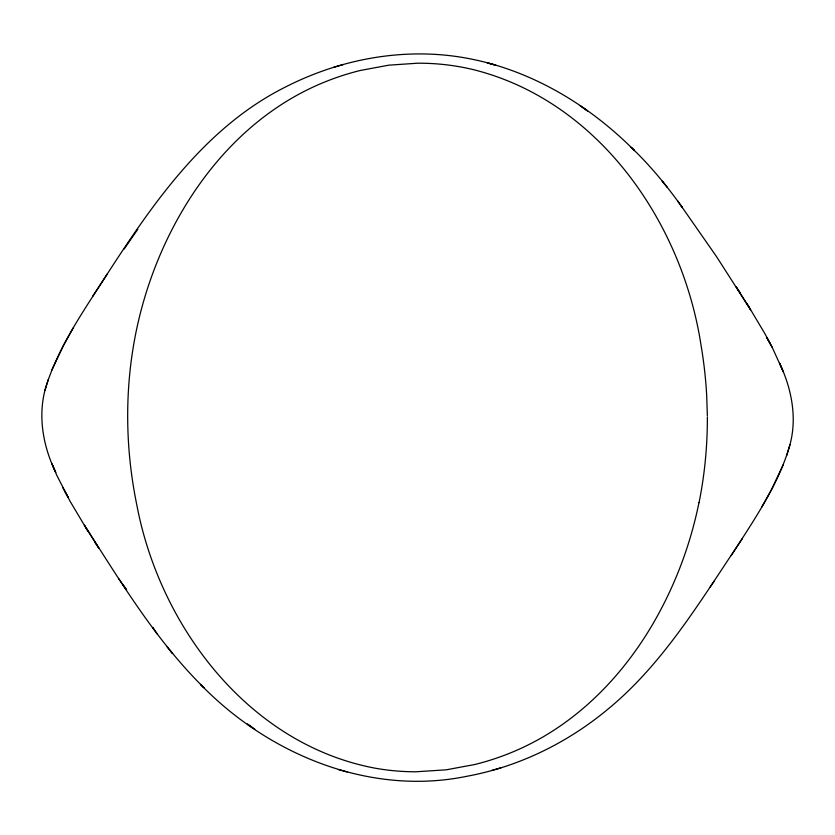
<?xml version="1.0" encoding="UTF-8"?>
<svg xmlns="http://www.w3.org/2000/svg" width="835" height="835" viewBox="0 0 835 835"><rect width="100%" height="100%" fill="white"/><g stroke="black" fill="none" stroke-linecap="round" stroke-linejoin="round"><path stroke-width="1.25" d="M699.041 502.639C704.688 474.635 707.422 446.067 707.36 417.5L707.36 416.874M677.55 200.786L682.383 207.612C667.123 186.038 650.235 165.507 631.072 147.263L634.485 150.624C589.969 105.857 533.471 71.476 471.117 59.035C408.492 46.301 342.277 58.032 285.695 86.903C206.308 126.461 154.047 201.559 107.287 273.953C85.295 308.303 61.372 342.34 47.793 381.125C36.792 411.029 42.042 444.345 55.736 472.433L51.624 463.091M731.283 555.567C753.587 520.382 778.418 485.333 789.941 444.773C797.352 417.396 791.476 388.327 779.546 363.152L783.501 372.222M45.059 390.227L48.315 379.445M786.685 455.555L789.941 444.773M51.843 370.072L63.544 345.325L73.292 327.863M783.157 464.928L771.457 489.675L761.708 507.137M107.287 273.953L92.612 296.415M742.388 538.575C701.755 598.424 664.389 662.875 607.661 709.385C567.257 742.931 518.681 766.739 466.922 776.268C369.456 796.392 268.233 754.287 200.515 684.376L203.928 687.737C155.801 640.309 120.71 581.692 84.398 525.215L98.76 548.052L94.783 542.082M124.217 248.966L137.785 229.239M710.199 586.932L714.363 580.909M343.373 64.504L334.01 67.238M491.627 770.496L500.99 767.762M494.884 64.953L487.139 62.823L495.948 65.255M338.415 769.557L347.089 771.978M580.2 105.732L587.61 110.971L582.266 107.172M254.8 729.268L247.39 724.028L252.734 727.828M667.468 187.583L662.218 181.205L664.754 184.305M167.198 647L172.574 653.544L169.912 650.267M680.201 204.502L716.514 256.596L750.602 309.785L736.24 286.948L740.217 292.918M118.486 578.404L126.576 589.844L122.682 584.333M157.22 633.911L152.617 627.388L154.569 630.195M746.866 303.397L764.818 333.541L772.198 347.329L782.478 369.926M88.134 531.603L69.983 501.115L56.749 475.209L52.647 465.398M772.198 347.329L766.645 337.298L770.35 344.041M62.876 487.817L68.157 497.368L64.723 491.116M707.349 415.632L706.702 395.665A448.27 448.27 0 0 0 701.014 345.116C682.205 222.214 598.559 101.014 473.508 69.67A231.587 231.587 0 0 0 417.5 63.22L388.88 65.161L360.302 70.474A259.257 259.257 0 0 0 291.979 98.081C232.412 132.744 188.47 189.733 161.228 252.306A402.282 402.282 0 0 0 135.969 332.361C127.953 371.805 125.866 412.375 129.216 452.476A447.946 447.946 0 0 0 136.763 504.674C159.589 626.104 248.214 743.849 374.257 768.023A231.264 231.264 0 0 0 415.809 771.78L446.12 769.839L474.697 764.526A259.257 259.257 0 0 0 543.021 736.919C593.956 707.245 633.786 661.09 661.028 609.226A399.245 399.245 0 0 0 698.968 502.628"/></g></svg>
